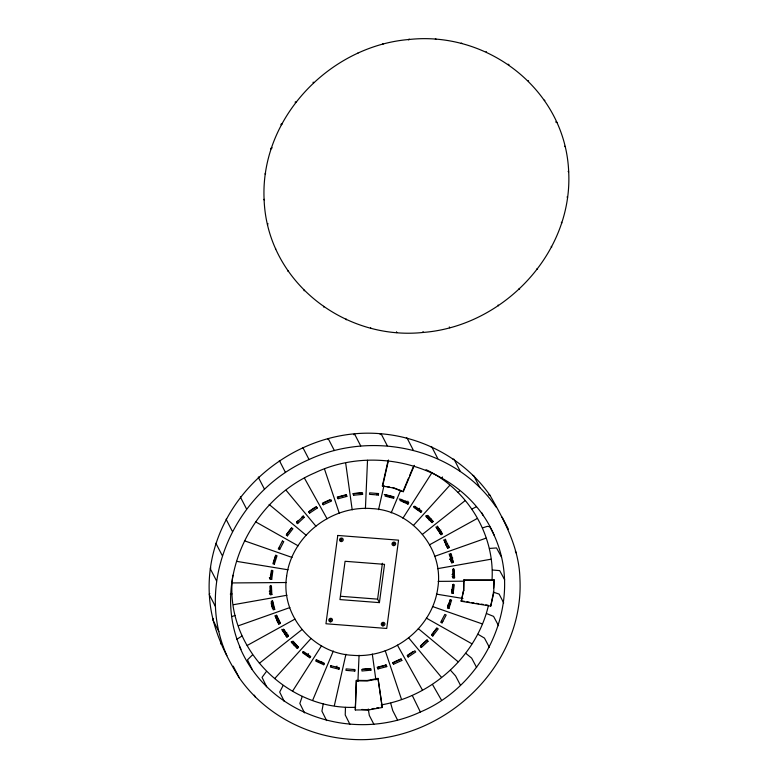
<?xml version="1.0" encoding="UTF-8"?>
<svg xmlns="http://www.w3.org/2000/svg" width="778" height="778" viewBox="0 0 778 778"><rect width="100%" height="100%" fill="white"/><g stroke="black" fill="none" stroke-linecap="round" stroke-linejoin="round"><path stroke-width="1.17" d="M463.571 590.453L463.834 579.921L494.205 580.155L493.66 593.225L490.733 606.111L461.276 601.277L463.571 590.453L461.276 601.277M463.805 590.92L463.834 579.921M493.622 588.012L493.962 579.698M209.311 594.139C204.468 502.744 291.371 425.722 380.928 433.754C424.098 437.304 465.147 459.808 490.062 495.45C504.728 521.221 519.091 547.994 519.918 578.433C524.771 669.994 437.713 747.143 348.009 739.1C305.025 735.531 264.005 713.329 239.216 677.755C223.578 652.518 210.77 624.89 209.36 594.771A7.712 2.402 -2.7 0 1 209.788 593.517M226.904 655.64C193.459 581.166 236.094 490.957 309.051 459.535C372.594 430.001 455.957 447.953 496.053 507.061M355.672 707.299C285.818 710.372 223.092 645.487 232.846 575.263M264.121 199.917C259.901 118.509 329.522 45.785 409.481 39.454C488.788 30.974 565.577 90.588 568.689 171.967C572.909 253.375 503.298 326.108 423.329 332.43C344.032 340.91 267.233 281.296 264.121 199.917A7.712 2.402 -2.7 0 1 264.073 199.285M356.334 680.39L355.313 709.964L368.83 709.886L382.251 707.494L378.02 678.406L367.226 680.497L356.334 680.39L355.313 709.964M357.929 681.489L359.066 655.251M365.417 508.666L367.517 460.255M491.997 580.398C495.061 534.642 467.325 489.236 426.052 469.679M239.459 646.372C268.002 715.682 354.194 742.922 420.363 711.996C489.226 683.181 527.581 593.633 489.741 526.677L487.291 526.356L482.564 527.892M362.597 494.39L362.529 492.921L353.591 493.738L353.659 495.207L362.597 494.39L361.751 492.756M370.027 668.963L370.902 670.179L361.964 670.996L361.896 669.527L370.834 668.71L370.902 670.179M345.461 707.377L345.228 714.963L349.974 724.435M270.209 579.192L271.357 570.585L272.874 570.702L271.716 579.309L270.209 579.192L269.373 577.568M271.716 579.309L270.88 577.684L271.892 570.157M379.411 602.629L384.536 564.342L345.072 561.288L339.957 599.575L379.411 602.629L377.612 599.138L382.416 563.253M453.127 593.332L454.274 584.716L453.535 584.56L452.767 584.599L451.61 593.215L453.127 593.332L452.29 591.698L453.292 584.171M414.334 465.351L403.305 491.686L393.289 487.991L382.348 485.958L388.047 460.693M382.582 486.415L388.543 460.012M334.365 705.558L345.938 654.24M378.546 509.678L383.846 486.153M381.201 704.907C431.897 696.213 476.622 655.99 488.409 605.605M493.417 592.758L490.733 606.111M378.361 495.022L378.555 493.553L369.686 492.863L369.482 494.331L378.361 495.022L377.408 493.797A4.629 4.357 -27.3 0 1 376.815 494.818M354.807 671.044L355.001 669.586L346.132 668.895L345.938 670.364L354.807 671.044L353.961 669.42M323.269 703.74L321.917 711.131L326.614 720.603M274.352 564.138L277.026 555.774L276.336 555.502L275.577 555.404L272.903 563.768L274.352 564.138L273.516 562.513L275.859 555.2M450.413 599.566L448.07 606.879L448.916 608.503L447.457 608.133L450.131 599.78L450.89 599.867L451.59 600.149L448.916 608.503M408.654 502.773L407.954 504.115L400.009 500.526L400.709 499.184L408.654 502.773L407.818 501.149M312.766 700.074L333.315 651.03M391.178 512.887L400.631 490.315M403.519 490.121L408.576 478.052M409.5 475.864L413.176 467.082M392.618 497.045L384.254 494.497M393.629 498.29L394.086 496.87L385.548 494.701L385.091 496.121L393.629 498.29L392.793 496.665M330.854 665.618L330.397 667.047L338.936 669.216L339.257 668.526L339.393 667.787L330.631 665.696M302.272 696.398L299.841 703.419L304.509 712.872M282.424 541.002L278.3 548.889L278.932 549.287L279.662 549.501L283.776 541.644L282.424 541.041M442.069 622.877L446.183 615.028L444.831 614.416L440.708 622.264L442.069 622.877L441.622 621.369A4.629 4.357 -27.3 0 0 442.818 621.418M292.674 690.99L321.557 645.721M402.926 518.197L431.809 472.927M406.865 502.831L399.172 498.893M322.695 663.449L315.985 659.968M323.774 664.733L324.475 663.391L316.539 659.802L315.829 661.144L323.774 664.733L322.938 663.109M283.085 685.583L279.681 692.06L284.31 701.484M287.471 535.857L286.255 535.021L291.692 527.912L292.907 528.739L287.471 535.857L286.635 534.233L291.38 528.009M432.792 636.005L431.586 635.169L437.012 628.06L438.228 628.896L432.792 636.005L431.955 634.381L436.711 628.157M441.398 478.334L442.507 476.972M298.509 647.384L297.391 648.434L291.332 642.375L292.45 641.325L298.509 647.384L293.131 641.208M433.151 521.542L432.033 522.592L425.974 516.534L427.103 515.483L433.151 521.542L427.774 515.376M274.692 678.601L311.044 638.475M413.439 525.442L449.791 485.316M419.741 510.971L413.828 506.381M420.879 512.294L421.812 511.078L414.703 506.186L414.159 506.731L413.779 507.392L420.879 512.294L420.042 510.669M308.642 656.408L302.73 651.818M309.78 657.731L310.714 656.515L303.605 651.624L303.06 652.168L302.681 652.83L309.78 657.731L308.944 656.107M266.309 671.618L262.05 677.375L266.65 686.789M236.852 639.302L241.919 636.025M301.65 517.37L303.303 515.824L304.14 517.458L297.556 523.604L296.719 521.98L298.363 520.443M421.375 647.49L427.968 641.344L427.122 639.711L420.538 645.866L421.375 647.49L420.344 646.46L426.928 640.304L427.968 641.344M458.174 492.299L459.516 491.132M288.239 636.258L283.425 629.217L282.142 630.073L286.956 637.104L288.239 636.258L287.734 634.352M442.342 533.844L441.058 534.7L436.244 527.659L437.528 526.803L442.342 533.844L437.294 526.064M259.375 663.274L302.088 629.509M422.396 534.408L465.108 500.643M430.847 521.221L432.033 522.592M296.204 647.053L297.391 648.434M252.442 654.93L247.482 659.841L252.062 669.216M309.712 510.883L315.362 507.13M309.605 513.13L317.142 508.122L316.811 507.47L316.315 506.925L308.788 511.934L309.605 513.13L308.769 511.506M412.982 651.604L407.332 655.368L408.168 656.992L415.705 651.983L414.878 650.778L407.341 655.786L408.168 656.992M472.042 508.987L476.369 506.75M274.974 615.661L278.816 624.112L280.226 623.479L279.759 621.632M448.634 545.757L449.101 547.605L447.7 548.237L443.849 539.786M247.18 645.477L294.959 619.103M429.534 544.814L477.303 518.44M439.842 533.261L441.058 534.7M285.74 635.675L286.956 637.104M323.444 502.666L329.639 499.875M323.259 504.747L331.516 501.042L331.311 500.332L330.922 499.709L322.666 503.424L323.259 504.747L322.413 503.123M393.756 662.117L400.981 658.869L401.818 660.493L393.561 664.208L392.978 662.875L401.234 659.16L401.818 660.493M274.702 609.437L272.747 601.122L271.259 601.511L273.214 609.835L274.702 609.437L274.264 607.657M450.9 561.171L451.736 562.795L452.504 562.698L453.224 562.406L452.786 560.617M231.815 616.575L235.044 615.466M238.486 625.745L289.873 607.569M434.62 556.348L486.007 538.172M445.668 539.806L444.257 540.438L447.7 548.237M338.09 498.717L346.823 496.413L346.482 494.993L337.759 497.298L338.09 498.717L337.253 497.084L345.977 494.789L346.823 496.413M386.734 666.62L385.888 664.995L377.165 667.291L378.001 668.924L386.734 666.62L386.394 665.2L377.67 667.505L378.001 668.924M489.44 548.441L496.529 547.945L501.528 557.136M270.647 585.426L271.415 592.855M270.316 594.713L269.908 586.116L271.434 585.97L271.843 594.567L270.316 594.713L269.48 593.079M453.38 568.66L454.158 576.09M453.049 577.947L452.65 569.35L454.167 569.204L454.576 577.801L453.049 577.947L452.213 576.313M356.567 680.857L367.469 680.954L378.254 678.873M371.942 708.826L374.179 708.427M376.416 708.029L378.653 707.63M233.546 604.691L286.985 595.248M437.508 568.669L490.937 559.226M230.298 594.12L232.038 593.906M353.932 493.476L360.632 492.863M362.237 669.265L368.947 668.652M492.445 570.011L499.68 570.614L504.689 579.834M464.077 580.388L494.205 580.155M232.515 582.936L286.382 582.528M438.102 581.38L464.437 581.185M361.828 709.458L368.83 709.886M340.55 596.279L377.612 599.138M382.348 485.958L384.721 486.308M387.104 486.649L389.477 486.999M236.629 561.356L288.084 569.797M436.4 594.12L462.949 598.476M461.043 600.81L464.573 601.394M466.926 601.783L469.29 602.162M471.643 602.551L473.996 602.94M476.35 603.329L478.713 603.709M481.067 604.098L483.42 604.487M485.783 604.866L488.137 605.255M493.281 592.136L499.136 594.091L503.687 602.921M486.62 613.57L493.563 616.38L498.552 625.687M279.214 547.994L279.662 549.501M244.467 540.807L292.042 557.427M432.442 606.49L482.292 623.907M477.955 634.235L484.461 638.096L489.44 647.442M431.955 634.381L432.325 634.566A4.629 4.357 -27.3 0 0 433.472 634.809M255.787 521.931L298.13 545.806M426.354 618.111L471.876 643.776M465.789 653.316L471.672 658.149L476.632 667.524M296.719 521.98L297.04 522.233A4.629 4.357 -27.3 0 0 298.12 522.66M297.556 523.604L296.525 522.573L303.109 516.417L304.14 517.458M269.139 504.455L306.172 535.283M418.311 628.634L458.125 661.767M425.897 515.668L431.197 520.968M291.244 641.5L296.544 646.8M450.472 670.228L455.577 675.917L460.508 685.321M279.866 461.033L279.341 460.518L285.507 472.528M494.293 535.497C465.652 468.492 379.003 442.215 314.905 472.82C249.32 500.682 210.916 582.722 240.976 649.319M286.08 490.257L315.917 526.181M408.576 637.736L441.466 677.337M436.001 526.91L440.222 533.066M283.785 629.353L287.403 634.634M281.899 629.324L286.119 635.48M432.471 684.455L441.554 700.297M357.822 53.06L357.831 53.371M498.095 305.015L498.542 305.822M304.412 478.081L327.061 518.77M397.422 645.147L422.405 690.008M508.365 529.176L502.374 517.565A7.712 2.606 -23.8 0 0 501.82 517.069M515.318 551.096L516.407 553.216M479.841 487.543L473.851 475.932A7.712 2.499 -45 0 0 472.499 475.475M460.216 471.205L454.226 459.594A7.712 2.334 -55.4 0 0 453.01 459.244M481.699 512.653L483.216 515.6M437.781 458.563L431.79 446.942A7.712 2.091 -65.7 0 0 430.72 446.679M413.215 449.976L407.225 438.364A7.712 1.789 -75.7 0 0 406.32 438.15M387.269 445.716L381.269 434.105A7.712 1.439 -85.6 0 0 380.141 434.61M453.739 576.177L454.576 577.801M403.305 491.686L393.046 487.524L393.289 487.991M407.108 502.481L407.954 504.115M360.72 445.92L354.719 434.309A7.712 1.031 84.8 0 0 353.98 434.805M334.375 450.569L328.384 438.957A7.712 0.603 75.2 0 0 328.024 439.395M352.813 493.583L353.659 495.207M309.051 459.535L302.846 447.545L303.07 448.225M316.306 506.497L317.142 508.122M420.363 711.996L412.34 695.571M392.725 662.574L393.561 664.208M397.568 720.068L392.744 710.596L390.682 703.234M382.251 707.494L378.02 678.406M264.452 489.168L258.461 477.556A7.712 0.749 46.9 0 1 259.123 477.429M373.868 724.25L369.307 715.429L368.266 708.972M338.099 667.592L338.936 669.216M246.538 508.948L240.538 497.337A7.712 1.177 37.4 0 1 240.752 496.734M270.997 592.943L271.843 594.567M232.301 531.267L226.301 519.646A7.712 1.566 27.7 0 1 226.612 518.897M222.168 555.434L216.177 543.822A7.712 1.906 17.7 0 1 216.556 542.908M216.469 580.728L210.478 569.117A7.712 2.188 7.6 0 1 210.887 568.037M209.36 594.771L215.36 606.383M254.338 695.162L255.437 697.273M218.871 631.61L212.88 619.988A7.712 2.548 -13.2 0 1 213.279 618.568M233.225 666.143L239.216 677.755M445.259 539.154L449.101 547.605M280.226 623.479L276.793 615.68L276.044 615.913L275.383 616.312L278.816 624.112M276.385 615.028L279.39 621.855M324.494 469.056L339.286 513.276M385.207 650.641L401.506 699.403M453.224 562.406L451.269 554.082L450.501 554.189L449.781 554.471L451.736 562.795M450.676 553.498L452.388 560.782M449.188 553.887L449.674 555.969M450.161 558.05L450.656 560.131M272.154 600.528L273.866 607.812M271.152 603.008L272.378 608.211M345.733 463.455L352.201 509.872M372.292 654.035L375.881 679.846M385.888 664.995L385.927 665.404A4.629 4.357 -27.3 0 1 385.723 666.542M346.259 319.797A7.712 2.091 -65.7 0 1 346.074 318.961M396.78 332.634A7.712 1.439 -85.6 0 1 396.508 331.778M370.824 328.374A7.712 1.789 -75.7 0 1 370.591 327.538M287.986 271.289A7.712 2.597 -34.4 0 1 287.899 270.54M275.675 249.174A7.712 2.606 -23.8 0 1 275.606 248.464M423.329 332.43A7.712 1.031 84.8 0 1 423.008 331.584M323.823 307.145A7.712 2.334 -55.4 0 1 323.667 306.338M304.198 290.807A7.712 2.499 -45 0 1 304.081 290.029M270.939 148.968A7.712 1.906 17.7 0 1 272.222 147.869M265.24 174.262A7.712 2.188 7.6 0 1 265.648 173.183M281.062 124.801A7.712 1.566 27.7 0 1 282.2 124.052M267.642 225.143A7.712 2.548 -13.2 0 1 268.04 223.714M449.665 327.781A7.712 0.603 75.2 0 1 449.295 326.935M461.082 43.305A7.712 1.789 -75.7 0 1 461.986 43.51M435.301 39.075A7.712 1.439 -85.6 0 1 436.03 39.25M295.3 102.482A7.712 1.177 37.4 0 1 296.233 102.064M313.223 82.701A7.712 0.749 46.9 0 1 313.884 82.575M408.742 39.95A7.712 1.031 84.8 0 1 409.481 39.454M382.766 43.889A7.712 0.603 75.2 0 1 383.146 44.103M561.317 222.255A7.712 1.906 17.7 0 1 561.872 222.916M551.203 246.383A7.712 1.566 27.7 0 1 551.748 247.093M536.995 268.663A7.712 1.177 37.4 0 1 537.51 269.402M519.111 288.405A7.712 0.749 46.9 0 1 519.597 289.183M567.006 196.999A7.712 2.188 7.6 0 1 567.58 197.622M486.124 51.718A7.712 2.091 -65.7 0 1 486.551 52.097M507.771 64.399A7.712 2.334 -55.4 0 1 508.987 64.739M528.106 80.659A7.712 2.499 -45 0 1 528.612 81.077M544.299 100.138A7.712 2.597 -34.4 0 1 544.824 100.595M555.599 121.971A7.712 2.606 -23.8 0 1 557.136 122.71M564.614 146.215A7.712 2.548 -13.2 0 1 565.168 146.75M568.115 171.393A7.712 2.402 -2.7 0 1 568.689 171.967M488.603 494.866A7.712 2.597 -34.4 0 1 490.062 495.45M220.913 644.028A7.712 2.606 -23.8 0 1 221.253 642.443M452.903 589.471A4.629 4.357 -27.3 0 1 451.755 589.821M390.887 496.111A4.629 4.357 -27.3 0 1 389.914 496.821M430.866 518.654A4.629 4.357 -27.3 0 1 428.766 519.811M449.84 604.467A4.629 4.357 -27.3 0 1 447.535 605.07M454.274 573.687A4.629 4.357 -27.3 0 1 452.018 574.485M452.796 558.05A4.629 4.357 -27.3 0 1 449.509 559.372M447.671 543.89A4.629 4.357 -27.3 0 1 445.493 544.872M440.873 530.081A4.629 4.357 -27.3 0 1 438.88 531.403M419.624 508.258A4.629 4.357 -27.3 0 1 417.757 509.746M405.912 500.974A4.629 4.357 -27.3 0 1 403.918 502.296M346.016 495.197A4.629 4.357 -27.3 0 1 345.811 496.335M275.286 560.092A4.629 4.357 -27.3 0 1 274.167 560.549M271.503 575.457A4.629 4.357 -27.3 0 1 270.345 575.808M271.541 590.453A4.629 4.357 -27.3 0 1 269.285 591.251M273.302 605.799A4.629 4.357 -27.3 0 1 272.183 606.247M278.796 619.774A4.629 4.357 -27.3 0 1 276.608 620.756M286.771 632.495A4.629 4.357 -27.3 0 1 284.777 633.817M296.214 644.485A4.629 4.357 -27.3 0 1 294.123 645.652M308.526 653.695A4.629 4.357 -27.3 0 1 306.649 655.183M321.732 661.592A4.629 4.357 -27.3 0 1 320.818 662.379M336.962 666.114A4.629 4.357 -27.3 0 1 336.193 667.028M286.654 576.119C280.372 615.417 313.116 653.471 352.434 655.3C392.637 658.781 432.617 628.186 437.829 587.798C444.121 548.49 411.368 510.446 372.059 508.608C331.846 505.136 291.867 535.721 286.654 576.119M337.769 535.459L325.953 623.761L386.724 628.459L398.54 540.156L337.769 535.459M340.676 539.562C341.27 542.441 343.147 537.744 340.676 539.562M329.94 619.803C330.533 622.682 332.42 617.985 329.94 619.803M393.133 543.618C393.726 546.496 395.603 541.799 393.133 543.618M382.397 623.859C382.99 626.737 384.867 622.04 382.397 623.859M330.407 621.817A1.848 1.741 -27.3 0 0 332.332 619.288A1.848 1.741 -27.3 0 0 329.191 619.055A1.848 1.741 -27.3 0 0 330.407 621.817M341.143 541.576A1.848 1.741 -27.3 0 0 343.069 539.057A1.848 1.741 -27.3 0 0 339.928 538.814A1.848 1.741 -27.3 0 0 341.143 541.576M393.6 545.621A1.848 1.741 -27.3 0 0 395.525 543.102A1.848 1.741 -27.3 0 0 392.384 542.859A1.848 1.741 -27.3 0 0 393.6 545.621M382.864 625.862A1.848 1.741 -27.3 0 0 384.789 623.343A1.848 1.741 -27.3 0 0 381.648 623.1A1.848 1.741 -27.3 0 0 382.864 625.862"/></g></svg>
